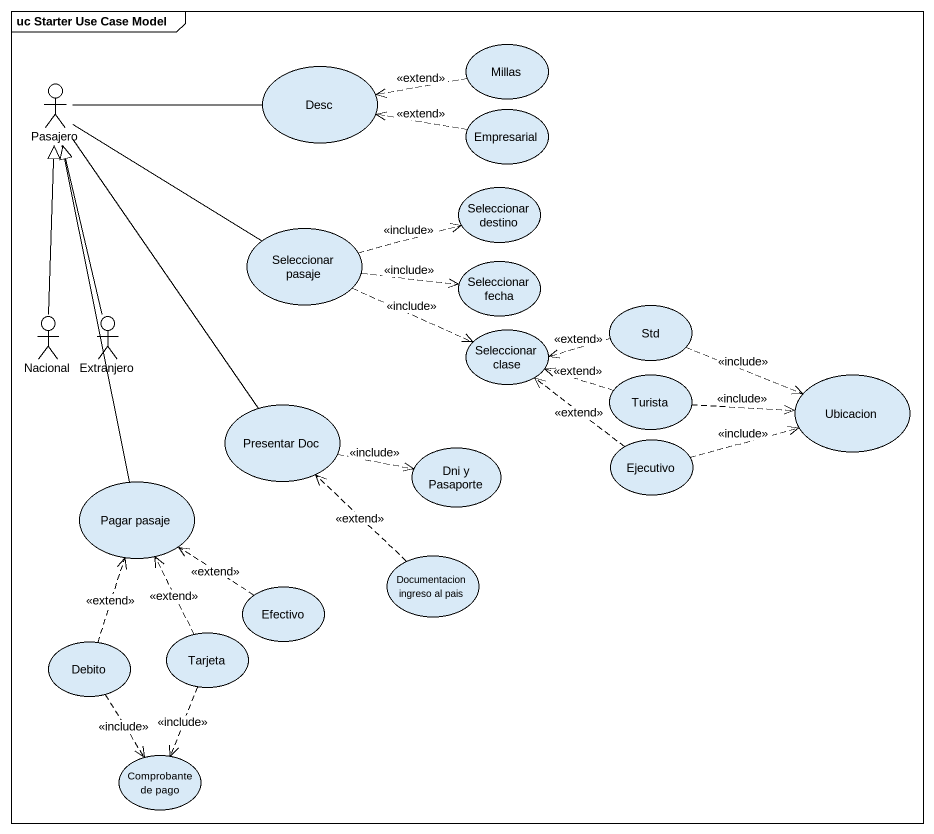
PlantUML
@startuml
mainframe uc Starter Use Case Model
usecase Millas
actor Pasajero
usecase Desc
usecase Empresarial
usecase "Seleccionar destino" as Seleccionar_destino
usecase "Seleccionar pasaje" as Seleccionar_pasaje
usecase "Seleccionar fecha" as Seleccionar_fecha
usecase Std
actor Nacional
actor Extranjero
usecase "Seleccionar clase" as Seleccionar_clase
usecase "Presentar Doc" as Presentar_Doc
usecase Turista
usecase Ubicacion
usecase "Dni y Pasaporte" as Dni_y_Pasaporte
usecase Ejecutivo
usecase "Pagar pasaje" as Pagar_pasaje
usecase "Documentacion ingreso al pais" as Documentacion_ingreso_al
usecase Efectivo
usecase Debito
usecase Tarjeta
usecase "Comprobante de pago" as Comprobante_de_pago
Millas .left.> Desc : <<extend>>
Pasajero -right- Desc
Pasajero -- Seleccionar_pasaje
Pasajero -- Presentar_Doc
Pasajero -- Pagar_pasaje
Empresarial .left.> Desc : <<extend>>
Seleccionar_pasaje .right.> Seleccionar_destino : <<include>>
Seleccionar_pasaje .right.> Seleccionar_fecha : <<include>>
Seleccionar_pasaje .right.> Seleccionar_clase : <<include>>
Std .left.> Seleccionar_clase : <<extend>>
Std .right.> Ubicacion : <<include>>
Nacional -up-|> Pasajero
Extranjero -up-|> Pasajero
Presentar_Doc .right.> Dni_y_Pasaporte : <<include>>
Turista .left.> Seleccionar_clase : <<extend>>
Turista .right.> Ubicacion : <<include>>
Ejecutivo .up.> Seleccionar_clase : <<extend>>
Ejecutivo .right.> Ubicacion : <<include>>
Documentacion_ingreso_al .up.> Presentar_Doc : <<extend>>
Efectivo .up.> Pagar_pasaje : <<extend>>
Debito .up.> Pagar_pasaje : <<extend>>
Debito ..> Comprobante_de_pago : <<include>>
Tarjeta .up.> Pagar_pasaje : <<extend>>
Tarjeta ..> Comprobante_de_pago : <<include>>
@enduml
